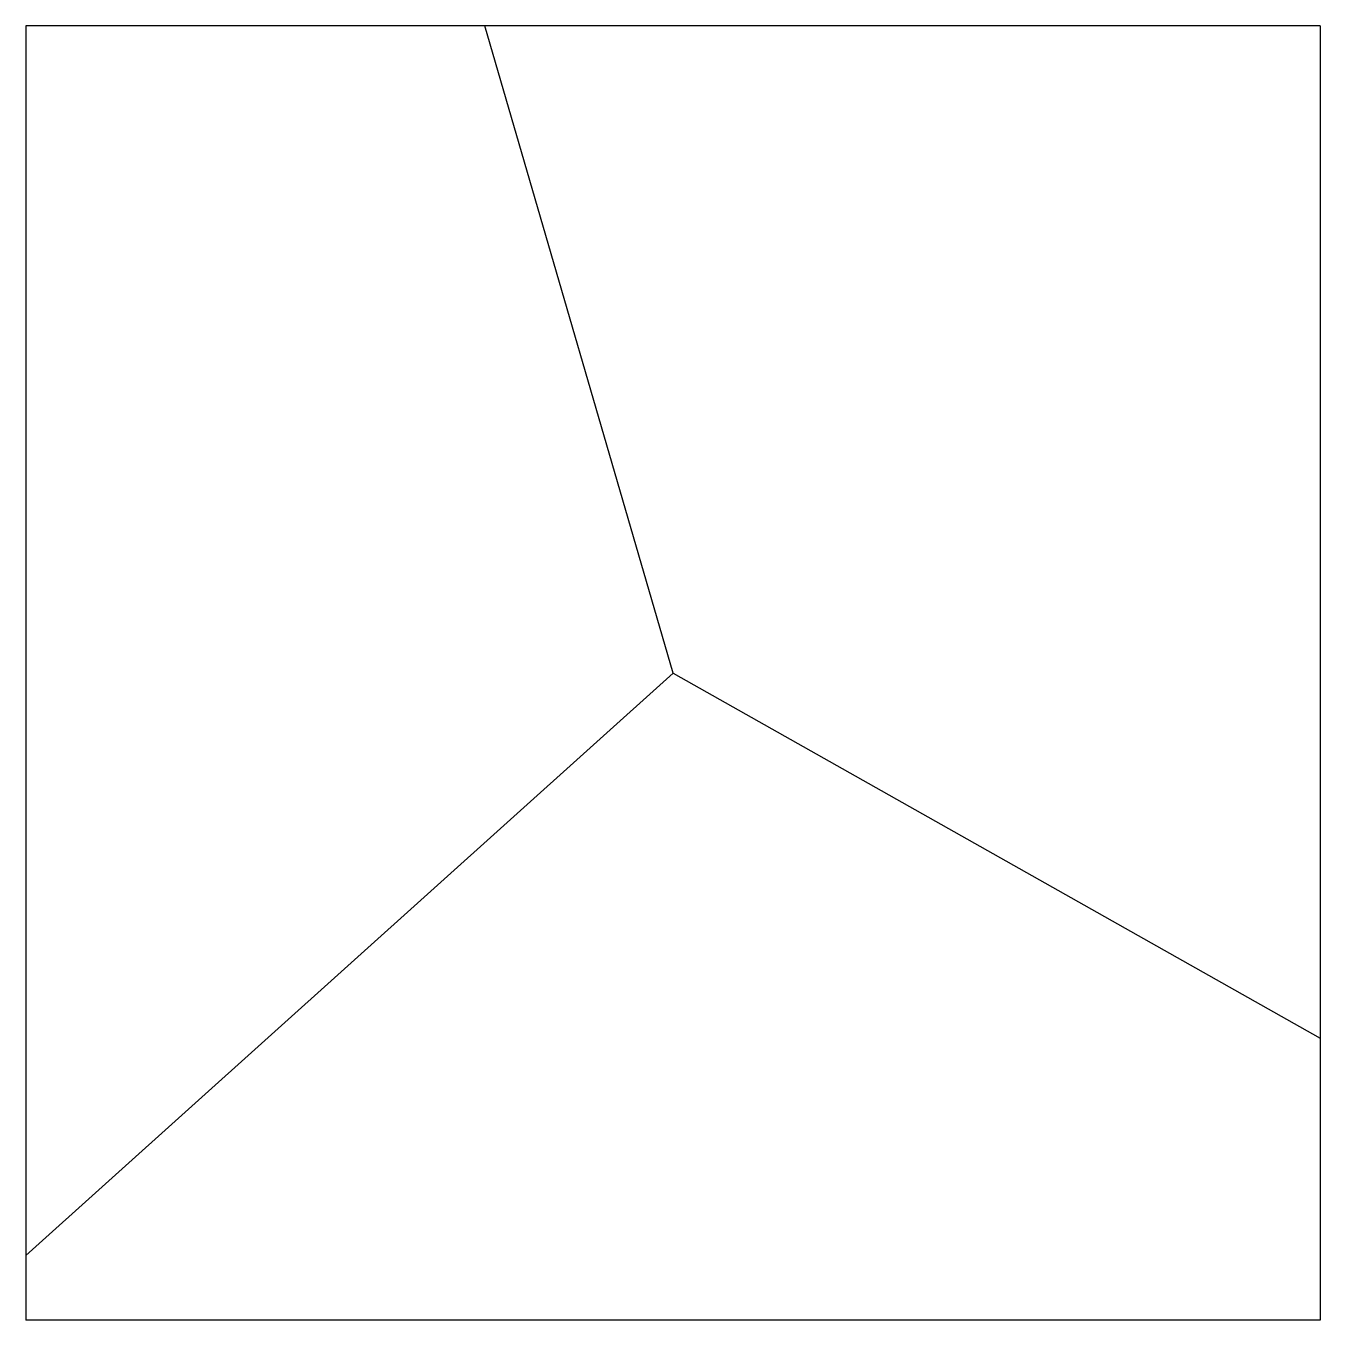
# Model space of a CAD drawing. Extents: x -100 to 100, y -100 to 100.
import ezdxf

# ---------------------------------------------------------------- set-up
doc = ezdxf.new("R2010")
doc.units = 0
doc.layers.add('MODELSKETCH_VISIBLE', color=7, linetype='CONTINUOUS')

msp = doc.modelspace()

# ---------------------------------------------------------------- linework, layer by layer
at = {"layer": 'MODELSKETCH_VISIBLE'}
for p, q in [((100, 100), (-100, 100)), ((-100, 100), (-100, -100)), ((0, 0), (-29.09, 100)), ((100, 100), (100, -100)), ((0, 0), (-100, -90)), ((0, 0), (100, -56.41)), ((100, -100), (-100, -100))]:
    msp.add_line(p, q, dxfattribs=at)

doc.saveas('drawing.dxf')
